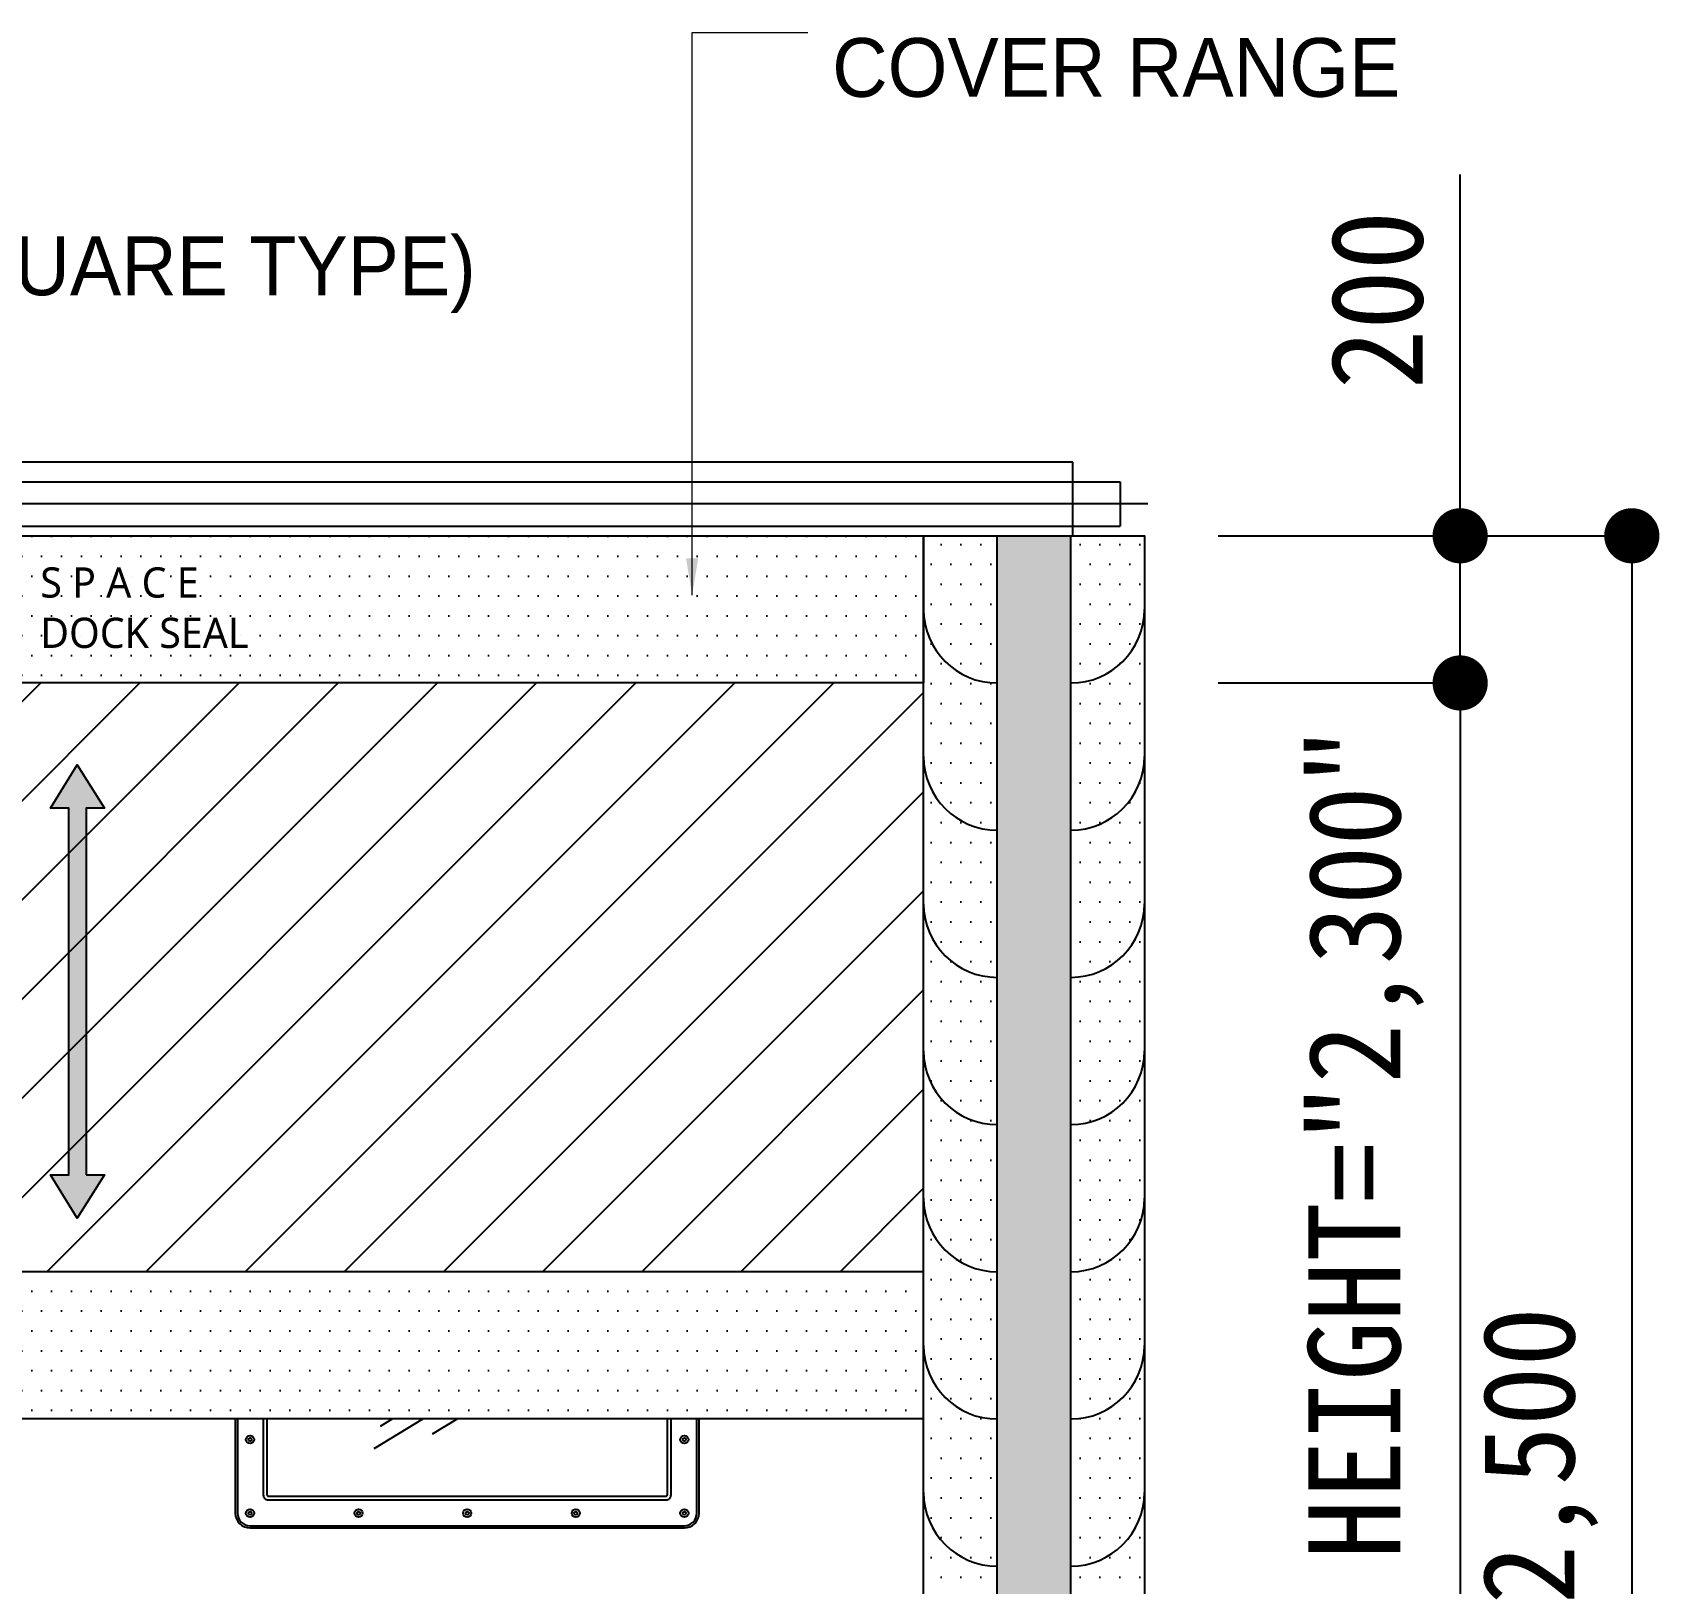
# Model space of a CAD drawing. Header units: millimetres. Extents: x 909 to 159266, y 137 to 21462.
# Drawn here: x 35105 to 37315, y 10436 to 12543 of the extents above; entities that cross this region are included whole.
import ezdxf

# ---------------------------------------------------------------- set-up
doc = ezdxf.new("R2010")
doc.units = ezdxf.units.MM
doc.header["$LTSCALE"] = 50
doc.header["$MEASUREMENT"] = 0
doc.linetypes.add('CEN', pattern=[62, 60, -1, 0, -1])
doc.linetypes.add('HIDDEN', pattern=[2, 1, -1])
doc.layers.get('Defpoints').update_dxf_attribs({"color": 181})
doc.layers.add('252', color=252, linetype='Continuous')
doc.layers.add('DIM', color=7, linetype='Continuous')
doc.styles.add('2020음성 1차', font='나눔고딕Bold.ttf')
doc.styles.get("Standard").update_dxf_attribs({"font": 'NanumGothicBold.ttf'})
doc.styles.add('돋움체', font='')
doc.styles.add('울릉도M', font='NanumGothic.ttf')
doc.styles.add('헤드라인', font='')
doc.styles.get('돋움체').set_extended_font_data('DotumChe')
doc.styles.get('헤드라인').set_extended_font_data('HY울릉도M')
doc.dimstyles.new('ISO-25', dxfattribs={"dimtxt": 2.5, "dimasz": 2.5, "dimexe": 1.25, "dimexo": 0.625, "dimtad": 1, "dimtxsty": 'Standard', "dimcen": 2.5, "dimadec": 0, "dimazin": 0, "dimtfac": 1, "dimtmove": 0, "dimatfit": 3, "dimfxl": 1, "dimarcsym": 0})
doc.dimstyles.new('류재성$0', dxfattribs={"dimscale": 50, "dimtxt": 3, "dimasz": 1.5, "dimexe": 0, "dimexo": 2, "dimgap": 1, "dimtad": 1, "dimdec": 0, "dimdsep": 46, "dimlunit": 6, "dimtxsty": '2020음성 1차', "dimblk1": 'DOT', "dimblk2": 'DOT', "dimsah": 1, "dimcen": 0.09, "dimclrt": 4, "dimadec": 0, "dimazin": 0, "dimtfac": 1, "dimtdec": 4, "dimtofl": 0, "dimtmove": 0, "dimatfit": 3, "dimldrblk": 'DOT', "dimfxl": 1, "dimtolj": 1, "dimtzin": 0, "dimarcsym": 0})
pattern_1 = [(0, (-106068.216, 86937.806), (13.49375, 26.9875), [0, -26.9875])]

# ---------------------------------------------------------------- blocks, each defined once
blk = doc.blocks.new('_Dot')
at = {"layer": 'DIM', "color": 0, "lineweight": -2}
blk.add_line((-0.5, 0), (-1, 0), dxfattribs=at)
at = {"layer": 'DIM', "color": 0, "const_width": 0.5}
blk.add_lwpolyline([(-0.25, 0, 1), (0.25, 0, 1)], format="xyb", close=True, dxfattribs=at)
blk = doc.blocks.new('*D5535')
at = {"layer": '252', "color": 0, "lineweight": -2}
for p, q in [((37043.9, 11734.3), (37043.9, 11809.3)), ((36715, 11659.3), (37043.9, 11659.3)), ((37043.9, 11659.3), (37043.9, 9359.3)), ((36865, 9359.3), (37043.9, 9359.3)), ((37043.9, 9284.3), (37043.9, 9209.3))]:
    blk.add_line(p, q, dxfattribs=at)
at = {"layer": 'Defpoints', "color": 0}
for p in [(36615, 11659.3), (36765, 9359.3), (37043.9, 9359.3)]:
    blk.add_point(p, dxfattribs=at)
at = {"layer": '252', "color": 0, "linetype": 'ByBlock', "lineweight": -2, "xscale": 75, "yscale": 75, "zscale": 75}
for p, rotation in [((37043.9, 11659.3), 270), ((37043.9, 9359.3), 90)]:
    blk.add_blockref('_Dot', p, dxfattribs=dict(at, rotation=rotation))
at = {"layer": '252', "color": 4, "insert": (36916.1, 10509.3), "char_height": 125, "attachment_point": 5, "rotation": 90, "style": '돋움체'}
blk.add_mtext('\\A1;DOCK OPENING HEIGHT="2,300"', dxfattribs=at)
blk = doc.blocks.new('*D5536')
at = {"layer": '252', "color": 0, "lineweight": -2}
for p, q in [((36715, 11859.3), (37277.1, 11859.3)), ((37277.1, 11784.3), (37277.1, 9434.3)), ((36865, 9359.3), (37277.1, 9359.3))]:
    blk.add_line(p, q, dxfattribs=at)
at = {"layer": 'Defpoints', "color": 0}
for p in [(36615, 11859.3), (36765, 9359.3), (37277.1, 9359.3)]:
    blk.add_point(p, dxfattribs=at)
at = {"layer": '252', "color": 0, "linetype": 'ByBlock', "lineweight": -2, "xscale": 75, "yscale": 75, "zscale": 75}
for p, rotation in [((37277.1, 11859.3), 90), ((37277.1, 9359.3), 270)]:
    blk.add_blockref('_Dot', p, dxfattribs=dict(at, rotation=rotation))
at = {"layer": '252', "color": 4, "insert": (37152.7, 10609.3), "char_height": 125, "attachment_point": 5, "rotation": 90, "style": '돋움체'}
blk.add_mtext('\\A1;2,500', dxfattribs=at)
blk = doc.blocks.new('*D5537')
at = {"layer": '252', "color": 0, "lineweight": -2}
for p, q in [((37043.9, 11934.3), (37043.9, 12350)), ((36805, 11859.3), (37043.9, 11859.3)), ((37043.9, 11659.3), (37043.9, 11859.3)), ((36805, 11659.3), (37043.9, 11659.3)), ((37043.9, 11584.3), (37043.9, 11509.3))]:
    blk.add_line(p, q, dxfattribs=at)
at = {"layer": 'Defpoints', "color": 0}
for p in [(36705, 11859.3), (37043.9, 11859.3), (36705, 11659.3)]:
    blk.add_point(p, dxfattribs=at)
at = {"layer": '252', "color": 0, "linetype": 'ByBlock', "lineweight": -2, "xscale": 75, "yscale": 75, "zscale": 75}
for p, rotation in [((37043.9, 11859.3), 270), ((37043.9, 11659.3), 90)]:
    blk.add_blockref('_Dot', p, dxfattribs=dict(at, rotation=rotation))
at = {"layer": '252', "color": 4, "insert": (36931.3, 12179.7), "char_height": 125, "attachment_point": 5, "rotation": 90, "style": '돋움체'}
blk.add_mtext('\\A1;200', dxfattribs=at)
blk = doc.blocks.new('SIDE DUCK SEAL')
h = blk.add_hatch()
h.set_pattern_fill('DOTS', color=3, scale=17)
h.set_pattern_definition([(0, (0, 0), (13.49375, 26.9875), [0, -26.9875])])
h.paths.add_polyline_path([(142683.2, -75178.5, 0.414214), (142783.2, -75278.5), (142783.2, -75078.5), (142683.2, -75078.5)])
h.paths.add_polyline_path([(142683.2, -75178.5), (142683.2, -75278.5), (142783.2, -75278.5, -0.414214)], flags=17)
h.paths.add_polyline_path([(142983.2, -75178.5), (142983.2, -75078.5), (142883.2, -75078.5), (142883.2, -75278.5, 0.414214)])
h.paths.add_polyline_path([(142983.2, -75178.5, -0.414214), (142883.2, -75278.5), (142983.2, -75278.5)], flags=17)
h = blk.add_hatch(color=2)
h.dxf.hatch_style = 1
h.paths.add_polyline_path([(142883.2, -75078.5), (142783.2, -75078.5), (142783.2, -75278.5), (142883.2, -75278.5)])
at = {"layer": 'DIM', "color": 3}
for p, q in [((142783.2, -75278.5, 0), (142783.2, -75078.5, 0)), ((142883.2, -75278.5, 0), (142883.2, -75078.5, 0))]:
    blk.add_line(p, q, dxfattribs=at)
at = {"layer": 'DIM', "color": 3, "elevation": 0}
for points in [[(142683.2, -75278.5), (142683.2, -75078.5)], [(142983.2, -75078.5), (142983.2, -75078.5), (142983.2, -75278.5)]]:
    blk.add_lwpolyline(points, dxfattribs=at)
at = {"layer": 'DIM', "color": 3}
for centre, start, end in [((142783.2, -75178.5, 0), 180, 270), ((142883.2, -75178.5, 0), 270, 0)]:
    blk.add_arc(centre, 100, start, end, dxfattribs=at)

msp = doc.modelspace()

# ---------------------------------------------------------------- hatches: boundary and pattern name
h = msp.add_hatch()
h.set_pattern_fill('DOTS', color=3, scale=17)
h.set_pattern_definition(pattern_1)
h.paths.add_polyline_path([(34015, 11859.3), (36315, 11859.3), (36315, 11659.3), (34015, 11659.3)])
h = msp.add_hatch()
h.set_pattern_fill('ANSI31', color=256, scale=30)
h.set_pattern_definition([(45, (-16240.1, -24070.82), (-67.35192, 67.35192), [])])
h.paths.add_polyline_path([(34015, 11659.3), (36315, 11659.3), (36315, 10859.3), (34015, 10859.3)])
h = msp.add_hatch(color=1)
h.dxf.hatch_style = 1
h.paths.add_polyline_path([(35177.3, 10991.1), (35177.3, 11489.4), (35202.5, 11489.4), (35165, 11548.3), (35129, 11489.4), (35153.7, 11489.4), (35153.7, 10991.1), (35129, 10991.1), (35165, 10932.3), (35202.5, 10991.1)])
h = msp.add_hatch()
h.set_pattern_fill('DOTS', color=3, scale=17)
h.set_pattern_definition(pattern_1)
h.paths.add_polyline_path([(36315, 10659.3), (36315, 10859.3), (34015, 10859.3), (34015, 10659.3)])

# ---------------------------------------------------------------- linework, layer by layer
at = {"linetype": 'HIDDEN', "ltscale": 100}
for p, q in [((33808.9, 11932.8), (36517.6, 11932.8)), ((33808.9, 11872.2), (36517.6, 11872.2))]:
    msp.add_line(p, q, dxfattribs=at)
at = {"color": 1, "linetype": 'CEN', "ltscale": 10}
msp.add_line((36619.6, 11902.5), (33713.6, 11902.5), dxfattribs=at)
at = {"color": 1}
msp.add_lwpolyline([(35177.3, 10991.1), (35202.5, 10991.1), (35165, 10932.3), (35129, 10991.1), (35153.7, 10991.1), (35153.7, 11489.4), (35129, 11489.4), (35165, 11548.3), (35202.5, 11489.4), (35177.3, 11489.4)], close=True, dxfattribs=at)
for points in [[(35380, 10659.3), (35380, 10531.3, 0.414214), (35400, 10511.3), (35990, 10511.3, 0.414214), (36010, 10531.3), (36010, 10659.3)], [(35383, 10659.3), (35383, 10531.3, 0.414214), (35400, 10514.3), (35990, 10514.3, 0.414214), (36007, 10531.3), (36007, 10659.3)], [(35418, 10659.3), (35418, 10556.3, 0.414214), (35425, 10549.3), (35965, 10549.3, 0.414214), (35972, 10556.3), (35972, 10659.3)], [(35423, 10659.3), (35423, 10556.3, 0.414214), (35425, 10554.3), (35965, 10554.3, 0.414214), (35967, 10556.3), (35967, 10659.3)]]:
    msp.add_lwpolyline(points, format="xyb")
at = {"color": 4, "flags": 128}
for points in [[(35635.3, 10659.3), (35568.4, 10618.9)], [(35593.4, 10659.3), (35576.8, 10649.3)], [(35682, 10659.3), (35647.5, 10638.5)]]:
    msp.add_lwpolyline(points, dxfattribs=at)
for centre, radius in [((35400, 10631.3), 5.5), ((35400, 10631.3), 2.25), ((35990, 10631.3), 5.5), ((35990, 10631.3), 2.25), ((35400, 10531.3), 5.5), ((35400, 10531.3), 2.25), ((35547.5, 10531.3), 5.5), ((35547.5, 10531.3), 2.25), ((35695, 10531.3), 5.5), ((35695, 10531.3), 2.25), ((35842.5, 10531.3), 5.5), ((35842.5, 10531.3), 2.25), ((35990, 10531.3), 5.5), ((35990, 10531.3), 2.25)]:
    msp.add_circle(centre, radius)
at = {"layer": 'DIM', "color": 3}
for p, q in [((36517.6, 11959.3), (33808.9, 11959.3)), ((36517.6, 11859.3), (36517.6, 11959.3)), ((36517.6, 11932.8), (36581.9, 11932.8)), ((36581.9, 11932.8), (36581.9, 11872.2)), ((36517.6, 11872.2), (36581.9, 11872.2)), ((36315, 11859.3), (36615, 11859.3)), ((36315, 10859.3), (34015, 10859.3)), ((36315, 10659.3), (34015, 10659.3))]:
    msp.add_line(p, q, dxfattribs=at)
msp.add_lwpolyline([(34015, 11859.3), (36315, 11859.3), (36315, 11659.3), (34015, 11659.3)], close=True, dxfattribs=at)

# ---------------------------------------------------------------- block references
for p in [(-106368.2, 86937.8), (-106368.2, 86737.8), (-106368.2, 86537.8), (-106368.2, 86337.8), (-106368.2, 86137.8), (-106368.2, 85937.8), (-106368.2, 85737.8), (-106368.2, 85537.8)]:
    msp.add_blockref('SIDE DUCK SEAL', p)

# ---------------------------------------------------------------- texts
at = {"color": 3, "style": '헤드라인'}
for s, p in [('COVER RANGE', (36190.8, 12455.7)), ('DOCK SEAL 이동형(SQUARE TYPE)', (33966.9, 12186.1))]:
    msp.add_text(s, height=79.834, dxfattribs=at).set_placement(p)
at = {"insert": (35115.1, 11706.3), "char_height": 41.057, "attachment_point": 7, "style": '울릉도M'}
msp.add_mtext('{\\C4;S P A C E \\PDOCK SEAL}', dxfattribs=at)

# ---------------------------------------------------------------- dimensions: what is measured, and where the dimension line sits
at = {"layer": '252', "color": 0}
dim = msp.add_linear_dim(base=(37043.9, 11859.3), p1=(36705, 11659.3), p2=(36705, 11859.3), angle=90, dimstyle='류재성$0', override={"dimtxt": 2.5, "dimtxsty": '돋움체', "dimtix": 1, "dimtofl": 1}, dxfattribs=at)
dim.commit()
dim.dimension.update_dxf_attribs({"geometry": '*D5537', "text_midpoint": (37043.9, 12179.7), "dimtype": 160})
dim = msp.add_linear_dim(base=(37277.1, 9359.3), p1=(36615, 11859.3), p2=(36765, 9359.3), angle=90, dimstyle='류재성$0', override={"dimtxt": 2.5, "dimtxsty": '돋움체'}, dxfattribs=at)
dim.commit()
dim.dimension.update_dxf_attribs({"geometry": '*D5536', "text_midpoint": (37152.7, 10609.3)})
dim = msp.add_linear_dim(base=(37043.9, 9359.3), p1=(36615, 11659.3), p2=(36765, 9359.3), angle=90, text='DOCK OPENING HEIGHT="<>"', dimstyle='류재성$0', override={"dimtxt": 2.5, "dimtxsty": '돋움체', "dimtix": 1, "dimtofl": 1}, dxfattribs=at)
dim.commit()
dim.dimension.update_dxf_attribs({"geometry": '*D5535', "text_midpoint": (36916.1, 10509.3)})

# ---------------------------------------------------------------- leaders
msp.add_leader([(36000.6, 11778.6), (36000.6, 12543.1), (36157.6, 12543.1)], dimstyle='ISO-25', override={"dimasz": 50, "dimtad": 0, "dimclrd": 1, "dimlwd": 9})

doc.saveas('drawing.dxf')
